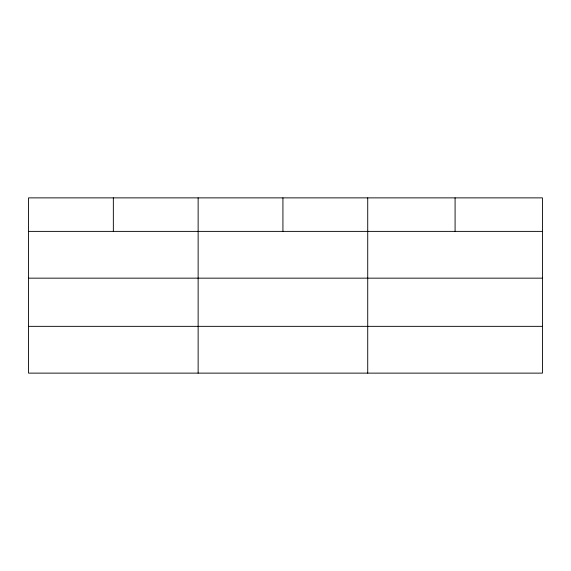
<?xml version="1.0" encoding="UTF-8"?>
<svg xmlns="http://www.w3.org/2000/svg" width="571" height="571" viewBox="0 0 571 571"><rect width="100%" height="100%" fill="white"/><g stroke="black" fill="none" stroke-linecap="round" stroke-linejoin="round"><path stroke-width="0.86" d="M542.45 278.156L542.45 197.873L28.55 197.873L28.55 373.127L542.45 373.127L542.45 278.156L28.55 278.156M28.55 231.383L542.45 231.383M28.55 326.348L542.45 326.348M455.087 197.873L455.087 231.383M367.724 197.873L367.724 373.127M282.93 197.873L282.93 231.383M198.137 197.873L198.137 373.127M113.344 197.873L113.344 231.383"/></g></svg>
